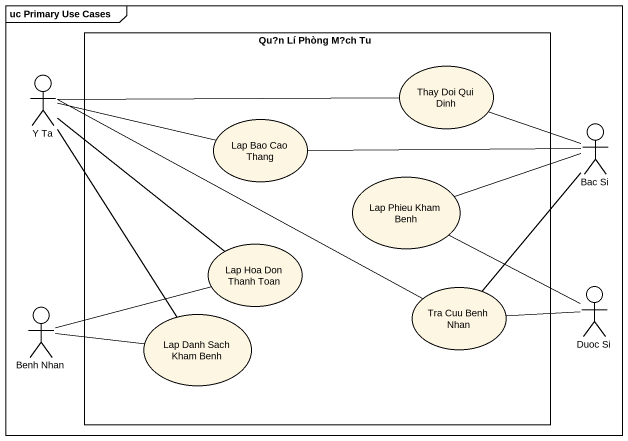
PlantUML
@startuml
mainframe uc Primary Use Cases
rectangle "Qu?n Lí Phòng M?ch Tu" as Qu_n_Lí_Phòng_M_ch_Tu {
  usecase "Thay Doi Qui Dinh" as Thay_Doi_Qui_Dinh
  usecase "Lap Bao Cao Thang" as Lap_Bao_Cao_Thang
  usecase "Lap Phieu Kham Benh" as Lap_Phieu_Kham_Benh
  usecase "Lap Hoa Don Thanh Toan" as Lap_Hoa_Don_Thanh_Toan
  usecase "Lap Danh Sach Kham Benh" as Lap_Danh_Sach_Kham_Benh
  usecase "Tra Cuu Benh Nhan" as Tra_Cuu_Benh_Nhan
}
actor "Y Ta" as Y_Ta
actor "Bac Si" as Bac_Si
actor "Benh Nhan" as Benh_Nhan
actor "Duoc Si" as Duoc_Si
Y_Ta -right- Thay_Doi_Qui_Dinh
Y_Ta -right- Lap_Bao_Cao_Thang
Y_Ta -- Lap_Hoa_Don_Thanh_Toan
Y_Ta -- Lap_Danh_Sach_Kham_Benh
Y_Ta -right- Tra_Cuu_Benh_Nhan
Bac_Si -left- Thay_Doi_Qui_Dinh
Bac_Si -left- Lap_Bao_Cao_Thang
Bac_Si -left- Lap_Phieu_Kham_Benh
Bac_Si -- Tra_Cuu_Benh_Nhan
Benh_Nhan -right- Lap_Hoa_Don_Thanh_Toan
Benh_Nhan -right- Lap_Danh_Sach_Kham_Benh
Duoc_Si -up- Lap_Phieu_Kham_Benh
Duoc_Si -left- Tra_Cuu_Benh_Nhan
@enduml
